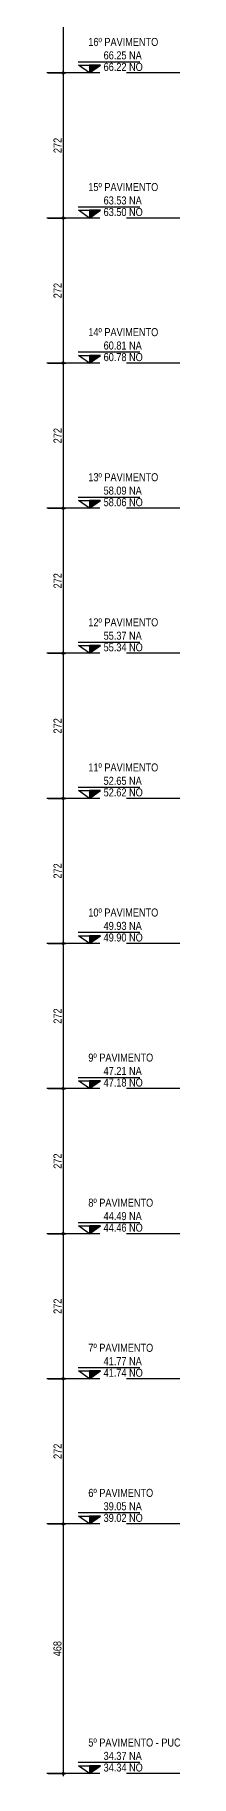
# Model space of a CAD drawing. Header units: metres. Extents: x -8678 to -7768, y 20 to 184.
# Drawn here: x -8367.15 to -8364.61, y 34.29 to 66.93 of the extents above; entities that cross this region are included whole.
import ezdxf
from ezdxf.enums import TextEntityAlignment as Align

# ---------------------------------------------------------------- set-up
doc = ezdxf.new("R2010")
doc.units = ezdxf.units.M
doc.linetypes.add('CTE ELEV$0$DASHEDX2', pattern=[1.5, 1, -0.5])
for name, color, linetype in [('ARQ-DIM EMBASAM', 2, 'Continuous'), ('CTE ELEV$0$ARQ-DIM', 2, 'Continuous'), ('CTE ELEV$0$ARQ-PRJ', 7, 'CTE ELEV$0$DASHEDX2'), ('CTE ELEV$0$ARQ-SIM', 1, 'Continuous')]:
    doc.layers.add(name, color=color, linetype=linetype)
doc.styles.add('CTE ELEV$0$Adesa', font='ARIALN.TTF')
doc.dimstyles.new('CTE ELEV$0$ADESA 1-0050', dxfattribs={"dimtxt": 0.1, "dimasz": 0.1, "dimexe": 0.05, "dimexo": 0.05, "dimgap": 0.03, "dimtad": 1, "dimdec": 1, "dimlfac": 100, "dimzin": 12, "dimtxsty": 'CTE ELEV$0$Adesa', "dimblk": 'CTE ELEV$0$_DotSmall', "dimcen": 1, "dimdle": 0.05, "dimclrd": 1, "dimclre": 1, "dimclrt": 256, "dimazin": 3, "dimtm": 1e-09, "dimtfac": 1, "dimtdec": 1, "dimtmove": 1, "dimatfit": 0, "dimldrblk": 'CTE ELEV$0$_DotSmall', "dimfxl": 0.8, "dimtvp": 2, "dimtolj": 1, "dimtzin": 0, "dimarcsym": 0})

# ---------------------------------------------------------------- blocks, each defined once
blk = doc.blocks.new('*U284')
h = blk.add_hatch()
h.set_pattern_fill('ANSI31', color=1, scale=0.00375, style=0)
h.set_pattern_definition([(45, (18.99673, 94.672672), (-0.0084189901, 0.0084189901), [])])
h.paths.add_polyline_path([(0.206, 0.146), (0.001, 0.146), (0, 0)])
at = {"color": 1}
blk.add_line((-0.213, 0.21), (0.95, 0.21), dxfattribs=at)
for points in [[(-0.205, 0.146), (0.001, 0.146), (0, 0), (-0.205, 0.146)], [(0.207, 0.146), (0.001, 0.146), (0, 0), (0.207, 0.146)]]:
    blk.add_lwpolyline(points, close=True, dxfattribs=at)
at = {"color": 1, "style": 'CTE ELEV$0$Adesa'}
blk.add_attdef('PAVIMENTO_001', (-0.02, 0.506), '', height=0.15, dxfattribs=at)
at = {"color": 3, "style": 'CTE ELEV$0$Adesa'}
blk.add_attdef('NA', text='', height=0.15, dxfattribs=at).set_placement((0.267, 0.21), align=Align.BOTTOM_LEFT)
blk.add_attdef('NO', text='', height=0.15, dxfattribs=at).set_placement((0.267, 0.188), align=Align.TOP_LEFT)
blk = doc.blocks.new('CTE ELEV$0$_DotSmall')
at = {"color": 0, "linetype": 'ByBlock', "const_width": 0.5}
blk.add_lwpolyline([(-0.0625, 0, 1), (0.0625, 0, 1)], format="xyb", close=True, dxfattribs=at)
blk = doc.blocks.new('*D799')
at = {"layer": 'CTE ELEV$0$ARQ-DIM', "color": 1, "lineweight": -2, "transparency": 16777216}
for p, q in [((-8367.104, 39.02), (-8366.77, 39.02)), ((-8366.82, 39.07), (-8366.82, 34.29)), ((-8367.103, 34.34), (-8366.77, 34.34))]:
    blk.add_line(p, q, dxfattribs=at)
at = {"layer": 'Defpoints', "color": 0, "transparency": 16777216}
for p in [(-8367.154, 39.02, 0), (-8367.153, 34.34, 0), (-8366.82, 34.34)]:
    blk.add_point(p, dxfattribs=at)
at = {"layer": 'CTE ELEV$0$ARQ-DIM', "color": 1, "lineweight": -2, "transparency": 16777216, "xscale": 0.1, "yscale": 0.1, "zscale": 0.1}
for p, rotation in [((-8366.82, 39.02), 90), ((-8366.82, 34.34), 270)]:
    blk.add_blockref('CTE ELEV$0$_DotSmall', p, dxfattribs=dict(at, rotation=rotation))
at = {"layer": 'CTE ELEV$0$ARQ-DIM', "transparency": 16777216, "insert": (-8366.927, 36.68), "char_height": 0.1, "attachment_point": 5, "rotation": 90, "style": 'CTE ELEV$0$Adesa'}
blk.add_mtext('\\A1;{\\H1.5x;468}', dxfattribs=at)
blk = doc.blocks.new('*D800')
at = {"layer": 'CTE ELEV$0$ARQ-DIM', "color": 1, "lineweight": -2, "transparency": 16777216}
for p, q in [((-8366.82, 41.79), (-8366.82, 38.97)), ((-8367.104, 41.74), (-8366.77, 41.74)), ((-8367.104, 39.02), (-8366.77, 39.02))]:
    blk.add_line(p, q, dxfattribs=at)
at = {"layer": 'Defpoints', "color": 0, "transparency": 16777216}
for p in [(-8367.154, 41.74), (-8367.154, 39.02), (-8366.82, 39.02)]:
    blk.add_point(p, dxfattribs=at)
at = {"layer": 'CTE ELEV$0$ARQ-DIM', "color": 1, "lineweight": -2, "transparency": 16777216, "xscale": 0.1, "yscale": 0.1, "zscale": 0.1}
for p, rotation in [((-8366.82, 41.74), 90), ((-8366.82, 39.02), 270)]:
    blk.add_blockref('CTE ELEV$0$_DotSmall', p, dxfattribs=dict(at, rotation=rotation))
at = {"layer": 'CTE ELEV$0$ARQ-DIM', "transparency": 16777216, "insert": (-8366.926, 40.38), "char_height": 0.1, "attachment_point": 5, "rotation": 90, "style": 'CTE ELEV$0$Adesa'}
blk.add_mtext('\\A1;{\\H1.5x;272}', dxfattribs=at)
blk = doc.blocks.new('*D801')
at = {"layer": 'CTE ELEV$0$ARQ-DIM', "color": 1, "lineweight": -2, "transparency": 16777216}
for p, q in [((-8367.104, 44.46), (-8366.77, 44.46)), ((-8366.82, 44.51), (-8366.82, 41.69)), ((-8367.104, 41.74), (-8366.77, 41.74))]:
    blk.add_line(p, q, dxfattribs=at)
at = {"layer": 'Defpoints', "color": 0, "transparency": 16777216}
for p in [(-8367.154, 44.46), (-8367.154, 41.74), (-8366.82, 41.74)]:
    blk.add_point(p, dxfattribs=at)
at = {"layer": 'CTE ELEV$0$ARQ-DIM', "color": 1, "lineweight": -2, "transparency": 16777216, "xscale": 0.1, "yscale": 0.1, "zscale": 0.1}
for p, rotation in [((-8366.82, 44.46), 90), ((-8366.82, 41.74), 270)]:
    blk.add_blockref('CTE ELEV$0$_DotSmall', p, dxfattribs=dict(at, rotation=rotation))
at = {"layer": 'CTE ELEV$0$ARQ-DIM', "transparency": 16777216, "insert": (-8366.926, 43.1), "char_height": 0.1, "attachment_point": 5, "rotation": 90, "style": 'CTE ELEV$0$Adesa'}
blk.add_mtext('\\A1;{\\H1.5x;272}', dxfattribs=at)
blk = doc.blocks.new('*D802')
at = {"layer": 'CTE ELEV$0$ARQ-DIM', "color": 1, "lineweight": -2, "transparency": 16777216}
for p, q in [((-8367.104, 47.18), (-8366.77, 47.18)), ((-8366.82, 47.23), (-8366.82, 44.41)), ((-8367.104, 44.46), (-8366.77, 44.46))]:
    blk.add_line(p, q, dxfattribs=at)
at = {"layer": 'Defpoints', "color": 0, "transparency": 16777216}
for p in [(-8367.154, 47.18), (-8367.154, 44.46), (-8366.82, 44.46)]:
    blk.add_point(p, dxfattribs=at)
at = {"layer": 'CTE ELEV$0$ARQ-DIM', "color": 1, "lineweight": -2, "transparency": 16777216, "xscale": 0.1, "yscale": 0.1, "zscale": 0.1}
for p, rotation in [((-8366.82, 47.18), 90), ((-8366.82, 44.46), 270)]:
    blk.add_blockref('CTE ELEV$0$_DotSmall', p, dxfattribs=dict(at, rotation=rotation))
at = {"layer": 'CTE ELEV$0$ARQ-DIM', "transparency": 16777216, "insert": (-8366.926, 45.82), "char_height": 0.1, "attachment_point": 5, "rotation": 90, "style": 'CTE ELEV$0$Adesa'}
blk.add_mtext('\\A1;{\\H1.5x;272}', dxfattribs=at)
blk = doc.blocks.new('*D803')
at = {"layer": 'CTE ELEV$0$ARQ-DIM', "color": 1, "lineweight": -2, "transparency": 16777216}
for p, q in [((-8366.82, 49.95), (-8366.82, 47.13)), ((-8367.104, 49.9), (-8366.77, 49.9)), ((-8367.104, 47.18), (-8366.77, 47.18))]:
    blk.add_line(p, q, dxfattribs=at)
at = {"layer": 'Defpoints', "color": 0, "transparency": 16777216}
for p in [(-8367.154, 49.9), (-8367.154, 47.18), (-8366.82, 47.18)]:
    blk.add_point(p, dxfattribs=at)
at = {"layer": 'CTE ELEV$0$ARQ-DIM', "color": 1, "lineweight": -2, "transparency": 16777216, "xscale": 0.1, "yscale": 0.1, "zscale": 0.1}
for p, rotation in [((-8366.82, 49.9), 90), ((-8366.82, 47.18), 270)]:
    blk.add_blockref('CTE ELEV$0$_DotSmall', p, dxfattribs=dict(at, rotation=rotation))
at = {"layer": 'CTE ELEV$0$ARQ-DIM', "transparency": 16777216, "insert": (-8366.926, 48.54), "char_height": 0.1, "attachment_point": 5, "rotation": 90, "style": 'CTE ELEV$0$Adesa'}
blk.add_mtext('\\A1;{\\H1.5x;272}', dxfattribs=at)
blk = doc.blocks.new('*D804')
at = {"layer": 'CTE ELEV$0$ARQ-DIM', "color": 1, "lineweight": -2, "transparency": 16777216}
for p, q in [((-8367.104, 52.62), (-8366.77, 52.62)), ((-8366.82, 52.67), (-8366.82, 49.85)), ((-8367.104, 49.9), (-8366.77, 49.9))]:
    blk.add_line(p, q, dxfattribs=at)
at = {"layer": 'Defpoints', "color": 0, "transparency": 16777216}
for p in [(-8367.154, 52.62), (-8367.154, 49.9), (-8366.82, 49.9)]:
    blk.add_point(p, dxfattribs=at)
at = {"layer": 'CTE ELEV$0$ARQ-DIM', "color": 1, "lineweight": -2, "transparency": 16777216, "xscale": 0.1, "yscale": 0.1, "zscale": 0.1}
for p, rotation in [((-8366.82, 52.62), 90), ((-8366.82, 49.9), 270)]:
    blk.add_blockref('CTE ELEV$0$_DotSmall', p, dxfattribs=dict(at, rotation=rotation))
at = {"layer": 'CTE ELEV$0$ARQ-DIM', "transparency": 16777216, "insert": (-8366.926, 51.26), "char_height": 0.1, "attachment_point": 5, "rotation": 90, "style": 'CTE ELEV$0$Adesa'}
blk.add_mtext('\\A1;{\\H1.5x;272}', dxfattribs=at)
blk = doc.blocks.new('*D805')
at = {"layer": 'CTE ELEV$0$ARQ-DIM', "color": 1, "lineweight": -2, "transparency": 16777216}
for p, q in [((-8367.104, 55.34), (-8366.77, 55.34)), ((-8366.82, 55.39), (-8366.82, 52.57)), ((-8367.104, 52.62), (-8366.77, 52.62))]:
    blk.add_line(p, q, dxfattribs=at)
at = {"layer": 'Defpoints', "color": 0, "transparency": 16777216}
for p in [(-8367.154, 55.34), (-8367.154, 52.62), (-8366.82, 52.62)]:
    blk.add_point(p, dxfattribs=at)
at = {"layer": 'CTE ELEV$0$ARQ-DIM', "color": 1, "lineweight": -2, "transparency": 16777216, "xscale": 0.1, "yscale": 0.1, "zscale": 0.1}
for p, rotation in [((-8366.82, 55.34), 90), ((-8366.82, 52.62), 270)]:
    blk.add_blockref('CTE ELEV$0$_DotSmall', p, dxfattribs=dict(at, rotation=rotation))
at = {"layer": 'CTE ELEV$0$ARQ-DIM', "transparency": 16777216, "insert": (-8366.926, 53.98), "char_height": 0.1, "attachment_point": 5, "rotation": 90, "style": 'CTE ELEV$0$Adesa'}
blk.add_mtext('\\A1;{\\H1.5x;272}', dxfattribs=at)
blk = doc.blocks.new('*D806')
at = {"layer": 'CTE ELEV$0$ARQ-DIM', "color": 1, "lineweight": -2, "transparency": 16777216}
for p, q in [((-8366.82, 58.11), (-8366.82, 55.29)), ((-8367.104, 58.06), (-8366.77, 58.06)), ((-8367.104, 55.34), (-8366.77, 55.34))]:
    blk.add_line(p, q, dxfattribs=at)
at = {"layer": 'Defpoints', "color": 0, "transparency": 16777216}
for p in [(-8367.154, 58.06), (-8367.154, 55.34), (-8366.82, 55.34)]:
    blk.add_point(p, dxfattribs=at)
at = {"layer": 'CTE ELEV$0$ARQ-DIM', "color": 1, "lineweight": -2, "transparency": 16777216, "xscale": 0.1, "yscale": 0.1, "zscale": 0.1}
for p, rotation in [((-8366.82, 58.06), 90), ((-8366.82, 55.34), 270)]:
    blk.add_blockref('CTE ELEV$0$_DotSmall', p, dxfattribs=dict(at, rotation=rotation))
at = {"layer": 'CTE ELEV$0$ARQ-DIM', "transparency": 16777216, "insert": (-8366.926, 56.7), "char_height": 0.1, "attachment_point": 5, "rotation": 90, "style": 'CTE ELEV$0$Adesa'}
blk.add_mtext('\\A1;{\\H1.5x;272}', dxfattribs=at)
blk = doc.blocks.new('*D807')
at = {"layer": 'CTE ELEV$0$ARQ-DIM', "color": 1, "lineweight": -2, "transparency": 16777216}
for p, q in [((-8367.104, 60.78), (-8366.77, 60.78)), ((-8366.82, 60.83), (-8366.82, 58.01)), ((-8367.104, 58.06), (-8366.77, 58.06))]:
    blk.add_line(p, q, dxfattribs=at)
at = {"layer": 'Defpoints', "color": 0, "transparency": 16777216}
for p in [(-8367.154, 60.78), (-8367.154, 58.06), (-8366.82, 58.06)]:
    blk.add_point(p, dxfattribs=at)
at = {"layer": 'CTE ELEV$0$ARQ-DIM', "color": 1, "lineweight": -2, "transparency": 16777216, "xscale": 0.1, "yscale": 0.1, "zscale": 0.1}
for p, rotation in [((-8366.82, 60.78), 90), ((-8366.82, 58.06), 270)]:
    blk.add_blockref('CTE ELEV$0$_DotSmall', p, dxfattribs=dict(at, rotation=rotation))
at = {"layer": 'CTE ELEV$0$ARQ-DIM', "transparency": 16777216, "insert": (-8366.926, 59.42), "char_height": 0.1, "attachment_point": 5, "rotation": 90, "style": 'CTE ELEV$0$Adesa'}
blk.add_mtext('\\A1;{\\H1.5x;272}', dxfattribs=at)
blk = doc.blocks.new('*D808')
at = {"layer": 'CTE ELEV$0$ARQ-DIM', "color": 1, "lineweight": -2, "transparency": 16777216}
for p, q in [((-8367.104, 63.5), (-8366.77, 63.5)), ((-8366.82, 63.55), (-8366.82, 60.73)), ((-8367.104, 60.78), (-8366.77, 60.78))]:
    blk.add_line(p, q, dxfattribs=at)
at = {"layer": 'Defpoints', "color": 0, "transparency": 16777216}
for p in [(-8367.154, 63.5), (-8367.154, 60.78), (-8366.82, 60.78)]:
    blk.add_point(p, dxfattribs=at)
at = {"layer": 'CTE ELEV$0$ARQ-DIM', "color": 1, "lineweight": -2, "transparency": 16777216, "xscale": 0.1, "yscale": 0.1, "zscale": 0.1}
for p, rotation in [((-8366.82, 63.5), 90), ((-8366.82, 60.78), 270)]:
    blk.add_blockref('CTE ELEV$0$_DotSmall', p, dxfattribs=dict(at, rotation=rotation))
at = {"layer": 'CTE ELEV$0$ARQ-DIM', "transparency": 16777216, "insert": (-8366.926, 62.14), "char_height": 0.1, "attachment_point": 5, "rotation": 90, "style": 'CTE ELEV$0$Adesa'}
blk.add_mtext('\\A1;{\\H1.5x;272}', dxfattribs=at)
blk = doc.blocks.new('*D809')
at = {"layer": 'CTE ELEV$0$ARQ-DIM', "color": 1, "lineweight": -2, "transparency": 16777216}
for p, q in [((-8366.82, 66.27), (-8366.82, 63.45)), ((-8367.104, 66.22), (-8366.77, 66.22)), ((-8367.104, 63.5), (-8366.77, 63.5))]:
    blk.add_line(p, q, dxfattribs=at)
at = {"layer": 'Defpoints', "color": 0, "transparency": 16777216}
for p in [(-8367.154, 66.22), (-8367.154, 63.5), (-8366.82, 63.5)]:
    blk.add_point(p, dxfattribs=at)
at = {"layer": 'CTE ELEV$0$ARQ-DIM', "color": 1, "lineweight": -2, "transparency": 16777216, "xscale": 0.1, "yscale": 0.1, "zscale": 0.1}
for p, rotation in [((-8366.82, 66.22), 90), ((-8366.82, 63.5), 270)]:
    blk.add_blockref('CTE ELEV$0$_DotSmall', p, dxfattribs=dict(at, rotation=rotation))
at = {"layer": 'CTE ELEV$0$ARQ-DIM', "transparency": 16777216, "insert": (-8366.926, 64.86), "char_height": 0.1, "attachment_point": 5, "rotation": 90, "style": 'CTE ELEV$0$Adesa'}
blk.add_mtext('\\A1;{\\H1.5x;272}', dxfattribs=at)
blk = doc.blocks.new('*D810')
at = {"layer": 'CTE ELEV$0$ARQ-DIM', "color": 1, "lineweight": -2, "transparency": 16777216}
for p, q in [((-8367.104, 68.94), (-8366.77, 68.94)), ((-8366.82, 68.99), (-8366.82, 66.17)), ((-8367.104, 66.22), (-8366.77, 66.22))]:
    blk.add_line(p, q, dxfattribs=at)
at = {"layer": 'Defpoints', "color": 0, "transparency": 16777216}
for p in [(-8367.154, 68.94), (-8367.154, 66.22), (-8366.82, 66.22)]:
    blk.add_point(p, dxfattribs=at)
at = {"layer": 'CTE ELEV$0$ARQ-DIM', "color": 1, "lineweight": -2, "transparency": 16777216, "xscale": 0.1, "yscale": 0.1, "zscale": 0.1}
for p, rotation in [((-8366.82, 68.94), 90), ((-8366.82, 66.22), 270)]:
    blk.add_blockref('CTE ELEV$0$_DotSmall', p, dxfattribs=dict(at, rotation=rotation))
at = {"layer": 'CTE ELEV$0$ARQ-DIM', "transparency": 16777216, "insert": (-8366.926, 67.58), "char_height": 0.1, "attachment_point": 5, "rotation": 90, "style": 'CTE ELEV$0$Adesa'}
blk.add_mtext('\\A1;{\\H1.5x;272}', dxfattribs=at)
blk = doc.blocks.new('CTE ELEV')
at = {"layer": 'CTE ELEV$0$ARQ-PRJ'}
for p, q in [((-8364.6296, 66.22, 0), (-8367.1542, 66.22, 0)), ((-8364.6296, 63.5, 0), (-8367.1542, 63.5, 0)), ((-8364.6296, 60.78, 0), (-8367.1542, 60.78, 0)), ((-8364.6296, 58.06, 0), (-8367.1542, 58.06, 0)), ((-8364.6296, 55.34, 0), (-8367.1542, 55.34, 0)), ((-8364.6296, 52.62, 0), (-8367.1542, 52.62, 0)), ((-8364.6296, 49.9, 0), (-8367.1542, 49.9, 0)), ((-8364.6296, 47.18, 0), (-8367.1542, 47.18, 0)), ((-8364.6296, 44.46, 0), (-8367.1542, 44.46, 0)), ((-8364.6296, 41.74, 0), (-8367.1542, 41.74, 0)), ((-8364.6296, 39.02, 0), (-8367.1542, 39.02, 0)), ((-8364.6296, 34.34, 0), (-8367.1528, 34.34, 0))]:
    blk.add_line(p, q, dxfattribs=at)
at = {"layer": 'CTE ELEV$0$ARQ-SIM', "color": 1}
for p, values in [((-8366.3277, 66.22, 0), {'PAVIMENTO_001': '16º PAVIMENTO', 'NA': '66.25 NA', 'NO': '66.22 NO'}), ((-8366.3277, 63.5, 0), {'PAVIMENTO_001': '15º PAVIMENTO', 'NA': '63.53 NA', 'NO': '63.50 NO'}), ((-8366.3277, 60.78, 0), {'PAVIMENTO_001': '14º PAVIMENTO', 'NA': '60.81 NA', 'NO': '60.78 NO'}), ((-8366.3277, 58.06, 0), {'PAVIMENTO_001': '13º PAVIMENTO', 'NA': '58.09 NA', 'NO': '58.06 NO'}), ((-8366.3277, 55.34, 0), {'PAVIMENTO_001': '12º PAVIMENTO', 'NA': '55.37 NA', 'NO': '55.34 NO'}), ((-8366.3277, 52.62, 0), {'PAVIMENTO_001': '11º PAVIMENTO', 'NA': '52.65 NA', 'NO': '52.62 NO'}), ((-8366.3277, 49.9, 0), {'PAVIMENTO_001': '10º PAVIMENTO', 'NA': '49.93 NA', 'NO': '49.90 NO'}), ((-8366.3277, 47.18, 0), {'PAVIMENTO_001': '9º PAVIMENTO', 'NA': '47.21 NA', 'NO': '47.18 NO'}), ((-8366.3277, 44.46, 0), {'PAVIMENTO_001': '8º PAVIMENTO', 'NA': '44.49 NA', 'NO': '44.46 NO'}), ((-8366.3277, 41.74, 0), {'PAVIMENTO_001': '7º PAVIMENTO', 'NA': '41.77 NA', 'NO': '41.74 NO'}), ((-8366.3277, 39.02, 0), {'PAVIMENTO_001': '6º PAVIMENTO', 'NA': '39.05 NA', 'NO': '39.02 NO'}), ((-8366.3277, 34.34, 0), {'PAVIMENTO_001': '5º PAVIMENTO - PUC', 'NA': '34.37 NA', 'NO': '34.34 NO'})]:
    blk.add_blockref('*U284', p, dxfattribs=at).add_auto_attribs(values)
at = {"layer": 'CTE ELEV$0$ARQ-DIM'}
for base, p1, p2, picture, middle in [((-8366.8203, 66.22, 0), (-8367.1542, 68.94, 0), (-8367.1542, 66.22, 0), '*D810', (-8366.9256, 67.58, 0)), ((-8366.8203, 63.5, 0), (-8367.1542, 66.22, 0), (-8367.1542, 63.5, 0), '*D809', (-8366.9256, 64.86, 0)), ((-8366.8203, 60.78, 0), (-8367.1542, 63.5, 0), (-8367.1542, 60.78, 0), '*D808', (-8366.9256, 62.14, 0)), ((-8366.8203, 58.06, 0), (-8367.1542, 60.78, 0), (-8367.1542, 58.06, 0), '*D807', (-8366.9256, 59.42, 0)), ((-8366.8203, 55.34, 0), (-8367.1542, 58.06, 0), (-8367.1542, 55.34, 0), '*D806', (-8366.9256, 56.7, 0)), ((-8366.8203, 52.62, 0), (-8367.1542, 55.34, 0), (-8367.1542, 52.62, 0), '*D805', (-8366.9256, 53.98, 0)), ((-8366.8203, 49.9, 0), (-8367.1542, 52.62, 0), (-8367.1542, 49.9, 0), '*D804', (-8366.9256, 51.26, 0)), ((-8366.8203, 47.18, 0), (-8367.1542, 49.9, 0), (-8367.1542, 47.18, 0), '*D803', (-8366.9256, 48.54, 0)), ((-8366.8203, 44.46, 0), (-8367.1542, 47.18, 0), (-8367.1542, 44.46, 0), '*D802', (-8366.9256, 45.82, 0)), ((-8366.8203, 41.74, 0), (-8367.1542, 44.46, 0), (-8367.1542, 41.74, 0), '*D801', (-8366.9256, 43.1, 0)), ((-8366.8203, 39.02, 0), (-8367.1542, 41.74, 0), (-8367.1542, 39.02, 0), '*D800', (-8366.9256, 40.38, 0)), ((-8366.8203, 34.34), (-8367.1542, 39.02, 0), (-8367.1528, 34.34, 0), '*D799', (-8366.9269, 36.68))]:
    dim = blk.add_linear_dim(base=base, p1=p1, p2=p2, angle=90, text='{\\H1.5x;<>}', dimstyle='CTE ELEV$0$ADESA 1-0050', dxfattribs=at)
    dim.commit()
    dim.dimension.update_dxf_attribs({"geometry": picture, "text_midpoint": middle})

msp = doc.modelspace()

# ---------------------------------------------------------------- block references
at = {"layer": 'ARQ-DIM EMBASAM'}
msp.add_blockref('CTE ELEV', (0, 0), dxfattribs=at)

doc.saveas('drawing.dxf')
